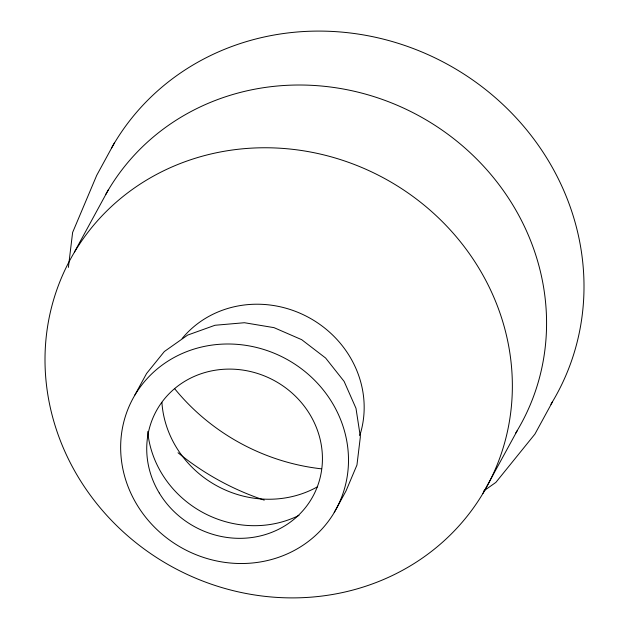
<?xml version="1.0" encoding="UTF-8"?>
<svg xmlns="http://www.w3.org/2000/svg" width="629" height="629" viewBox="0 0 629 629"><rect width="100%" height="100%" fill="white"/><g stroke="black" fill="none" stroke-linecap="round" stroke-linejoin="round"><path stroke-width="0.94" d="M68.396 267.404L72.618 232.455L96.74 175.294L114.336 143.027M74.371 252.158L108.581 189.408M134.873 394.981L146.604 373.469L164.35 351.525L187.67 335.084L214.992 325.264L244.437 322.724L274.016 327.646L301.708 339.684L325.625 358.035L344.142 381.441L355.99 408.315L360.362 436.817L356.957 465.004L346.005 490.958L334.282 512.462A115.657 107.905 28.6 0 1 136.918 504.655A115.657 107.905 28.6 0 1 232.596 344.087A115.657 107.905 28.6 0 1 334.211 512.431M482.93 493.458A237.235 221.329 28.6 0 0 274.889 147.957A237.235 221.329 28.6 0 0 78.232 477.065A237.235 221.329 28.6 0 0 482.93 493.458L517.203 430.755M552.498 401.852L534.902 434.12L495.849 482.412L483.835 490.879M317.669 486.697A102.786 95.891 28.6 0 1 161.889 402.332M182.127 338.528A102.786 95.891 28.6 0 1 308.839 317.543A102.786 95.891 28.6 0 1 359.812 435.441M105.719 194.51A237.235 221.329 28.6 0 1 425.078 119.274A237.235 221.329 28.6 0 1 515.623 433.208M321.167 468.802A208.419 194.447 28.6 0 1 174.744 388.801M111.506 148.067A254.391 237.337 28.6 0 1 453.847 67.908A254.391 237.337 28.6 0 1 550.933 404.282M264.243 500.134A254.391 237.337 28.6 0 1 178.031 452.746M298.987 515.395A102.786 95.891 28.6 0 1 147.697 431.604M159.279 493.018A89.192 83.217 28.6 0 0 311.426 498.978A89.192 83.217 28.6 0 0 233.029 369.168A89.192 83.217 28.6 0 0 159.279 493.018"/></g></svg>
